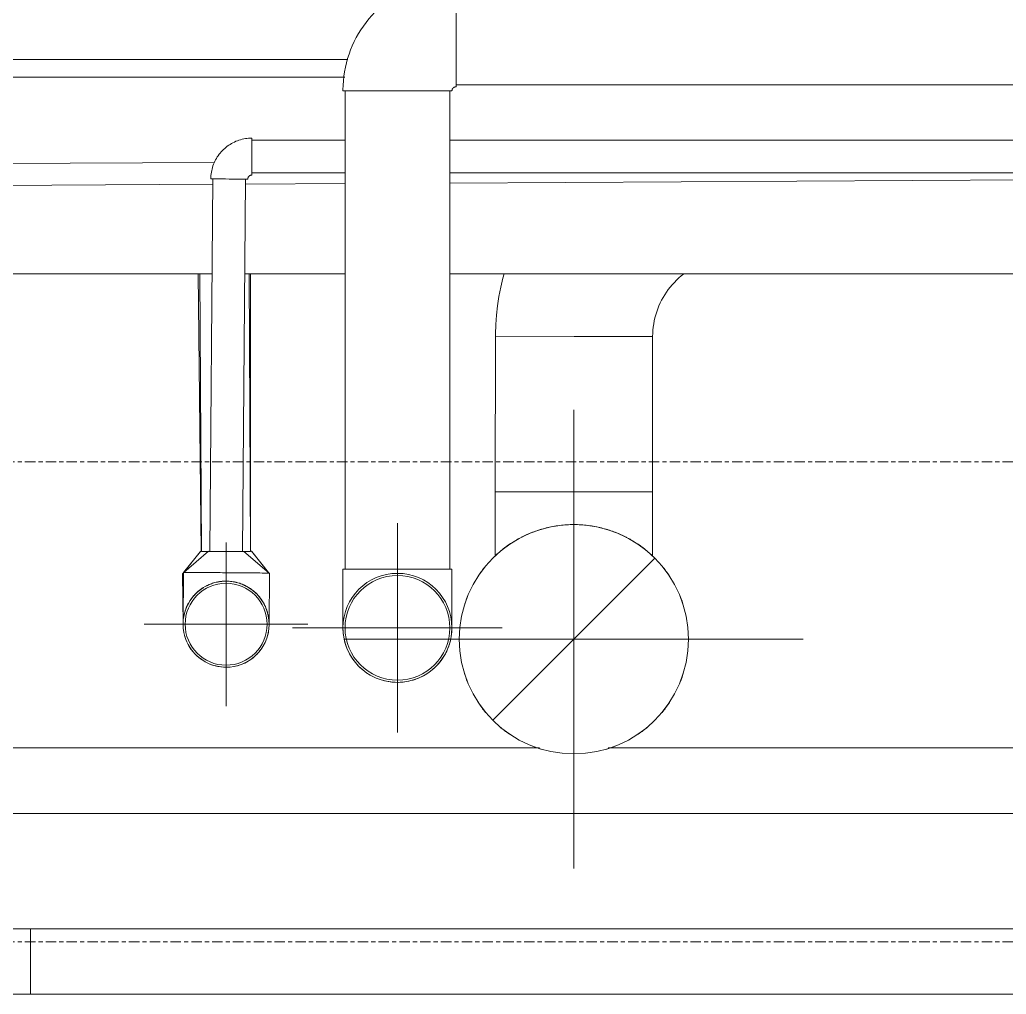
# Model space of a CAD drawing. Header units: centimetres. Extents: x -11896 to 2794, y -437 to 1921.
# Drawn here: x 427.2 to 577.8, y 507.5 to 656.3 of the extents above; entities that cross this region are included whole.
import ezdxf

# ---------------------------------------------------------------- set-up
doc = ezdxf.new("R2010")
doc.units = ezdxf.units.CM
doc.linetypes.add('Centre', pattern=[3.175, 0.635, -0.475, 1.59, -0.475])
for name, color, linetype, lineweight in [('A-FLOR-LEVL', 7, 'Continuous', 9), ('E-CABL-TRAY', 7, 'Continuous', 9), ('M-HVAC-DUCT', 7, 'Continuous', 9), ('M-HVAC-DUCT-CNTR', 7, 'Continuous', 9), ('P-PIPE', 7, 'Continuous', 9), ('P-PIPE-CNTR', 7, 'Continuous', 9)]:
    doc.layers.add(name, color=color, linetype=linetype, lineweight=lineweight)
doc.layers.add('M-HVAC-DUCT-ANNO', color=7, linetype='Continuous', lineweight=9, true_color=0x007f00)

# ---------------------------------------------------------------- blocks, each defined once
blk = doc.blocks.new('Cobre - Codo - CO - Codo-1456608-Sección 2-2')
at = {"layer": 'P-PIPE', "color": 6, "true_color": 0xff00ff}
for p, q in [((-965.83, 572.43), (-974.15, 572.43)), ((-957.51, 572.43), (-965.83, 572.43))]:
    blk.add_line(p, q, dxfattribs=at)
at = {"layer": 'P-PIPE', "color": 6, "true_color": 0xff00ff, "flags": 128}
for points in [[(-974.15, 563.47), (-974.15, 563.48), (-974.15, 563.5), (-974.15, 563.54), (-974.15, 563.59), (-974.15, 563.65), (-974.15, 563.73), (-974.15, 563.82), (-974.15, 563.93), (-974.15, 564.05), (-974.15, 564.18), (-974.15, 564.33), (-974.15, 564.48), (-974.15, 564.66), (-974.15, 564.84), (-974.15, 565.04), (-974.15, 565.24), (-974.15, 565.46), (-974.15, 565.7), (-974.15, 565.94), (-974.15, 566.19), (-974.15, 566.45), (-974.15, 566.72), (-974.15, 567), (-974.15, 567.29), (-974.15, 567.59), (-974.15, 567.89), (-974.15, 568.21), (-974.15, 568.53), (-974.15, 568.85), (-974.15, 569.18), (-974.15, 569.52), (-974.15, 569.86), (-974.15, 570.21), (-974.15, 570.55), (-974.15, 570.91), (-974.15, 571.26), (-974.15, 571.62), (-974.15, 571.97), (-974.15, 572.33), (-974.15, 572.43)], [(-957.51, 572.43), (-957.51, 572.07), (-957.51, 571.71), (-957.51, 571.36), (-957.51, 571), (-957.51, 570.65), (-957.51, 570.3), (-957.51, 569.95), (-957.51, 569.61), (-957.51, 569.27), (-957.51, 568.94), (-957.51, 568.61), (-957.51, 568.29), (-957.51, 567.98), (-957.51, 567.67), (-957.51, 567.37), (-957.51, 567.08), (-957.51, 566.8), (-957.51, 566.52), (-957.51, 566.26), (-957.51, 566), (-957.51, 565.76), (-957.51, 565.53), (-957.51, 565.3), (-957.51, 565.09), (-957.51, 564.89), (-957.51, 564.7), (-957.51, 564.53), (-957.51, 564.37), (-957.51, 564.22), (-957.51, 564.08), (-957.51, 563.96), (-957.51, 563.85), (-957.51, 563.75), (-957.51, 563.67), (-957.51, 563.6), (-957.51, 563.55), (-957.51, 563.51), (-957.51, 563.48), (-957.51, 563.47), (-957.51, 563.47)], [(-965.83, 555.15), (-966.17, 555.16), (-966.5, 555.18), (-966.83, 555.21), (-967.16, 555.26), (-967.49, 555.32), (-967.81, 555.39), (-968.13, 555.48), (-968.45, 555.58), (-968.76, 555.69), (-969.07, 555.81), (-969.38, 555.95), (-969.67, 556.09), (-969.97, 556.25), (-970.25, 556.42), (-970.53, 556.61), (-970.8, 556.8), (-971.06, 557), (-971.32, 557.22), (-971.56, 557.44), (-971.8, 557.68), (-972.03, 557.92), (-972.25, 558.17), (-972.45, 558.43), (-972.65, 558.7), (-972.83, 558.98), (-973.01, 559.26), (-973.17, 559.55), (-973.32, 559.85), (-973.46, 560.15), (-973.59, 560.46), (-973.7, 560.77), (-973.8, 561.09), (-973.89, 561.41), (-973.97, 561.73), (-974.03, 562.06), (-974.08, 562.39), (-974.12, 562.72), (-974.14, 563.05), (-974.15, 563.38), (-974.15, 563.47)], [(-957.51, 563.47), (-957.52, 563.14), (-957.54, 562.81), (-957.57, 562.48), (-957.62, 562.15), (-957.68, 561.82), (-957.75, 561.5), (-957.84, 561.17), (-957.93, 560.86), (-958.05, 560.54), (-958.17, 560.23), (-958.3, 559.93), (-958.45, 559.63), (-958.61, 559.34), (-958.78, 559.05), (-958.97, 558.77), (-959.16, 558.5), (-959.36, 558.24), (-959.58, 557.99), (-959.8, 557.74), (-960.04, 557.5), (-960.28, 557.28), (-960.53, 557.06), (-960.79, 556.85), (-961.06, 556.66), (-961.34, 556.47), (-961.62, 556.3), (-961.91, 556.13), (-962.21, 555.98), (-962.51, 555.84), (-962.82, 555.72), (-963.13, 555.6), (-963.45, 555.5), (-963.77, 555.41), (-964.09, 555.34), (-964.42, 555.27), (-964.75, 555.22), (-965.08, 555.19), (-965.41, 555.16), (-965.74, 555.15), (-965.83, 555.15)]]:
    blk.add_lwpolyline(points, dxfattribs=at)
at = {"layer": 'P-PIPE', "color": 6, "true_color": 0xff00ff}
for start, end in [(90, 180), (0, 90), (180, 270), (270, 0)]:
    blk.add_arc((-965.83, 563.47), 8.32, start, end, dxfattribs=at)
blk = doc.blocks.new('Cobre - Codo - CO - Codo-V96-Sección 2-2')
at = {"layer": 'P-PIPE', "color": 6, "true_color": 0xff00ff}
for p, q in [((-956.88, 654.39), (-956.88, 662.71)), ((-956.88, 646.07), (-956.88, 654.39)), ((-956.88, 646.07), (-956.88, 646.35)), ((-974.15, 645.43), (-965.83, 645.43)), ((-965.83, 645.43), (-957.51, 645.43)), ((-957.8, 645.43), (-957.51, 645.43))]:
    blk.add_line(p, q, dxfattribs=at)
at = {"layer": 'P-PIPE', "color": 6, "true_color": 0xff00ff, "flags": 128}
for points in [[(-956.88, 662.71), (-957.57, 662.69), (-958.26, 662.65), (-958.95, 662.58), (-959.63, 662.49), (-960.31, 662.36), (-960.98, 662.21), (-961.65, 662.04), (-962.31, 661.83), (-962.96, 661.6), (-963.6, 661.34), (-964.24, 661.06), (-964.85, 660.76), (-965.46, 660.42), (-966.05, 660.07), (-966.63, 659.69), (-967.19, 659.29), (-967.74, 658.87), (-968.27, 658.42), (-968.78, 657.95), (-969.27, 657.47), (-969.74, 656.96), (-970.19, 656.44), (-970.62, 655.9), (-971.03, 655.34), (-971.41, 654.77), (-971.78, 654.18), (-972.11, 653.58), (-972.43, 652.96), (-972.72, 652.33), (-972.98, 651.69), (-973.22, 651.04), (-973.43, 650.39), (-973.61, 649.72), (-973.77, 649.05), (-973.9, 648.37), (-974, 647.69), (-974.08, 647), (-974.13, 646.31), (-974.15, 645.62), (-974.15, 645.43)], [(-957.51, 645.43), (-957.51, 645.46), (-957.51, 645.48), (-957.51, 645.51), (-957.5, 645.53), (-957.5, 645.56), (-957.49, 645.58), (-957.49, 645.61), (-957.48, 645.63), (-957.47, 645.66), (-957.46, 645.68), (-957.45, 645.7), (-957.44, 645.73), (-957.43, 645.75), (-957.42, 645.77), (-957.4, 645.79), (-957.39, 645.81), (-957.37, 645.83), (-957.35, 645.85), (-957.34, 645.87), (-957.32, 645.89), (-957.3, 645.91), (-957.28, 645.92), (-957.26, 645.94), (-957.24, 645.95), (-957.22, 645.97), (-957.2, 645.98), (-957.18, 645.99), (-957.15, 646), (-957.13, 646.02), (-957.11, 646.02), (-957.08, 646.03), (-957.06, 646.04), (-957.04, 646.05), (-957.01, 646.05), (-956.99, 646.06), (-956.96, 646.06), (-956.94, 646.07), (-956.91, 646.07), (-956.88, 646.07), (-956.88, 646.07)]]:
    blk.add_lwpolyline(points, dxfattribs=at)
blk = doc.blocks.new('M_Transition - Generic - Standard-1396335-Sección 2-2')
at = {"layer": 'P-PIPE', "color": 6, "true_color": 0xff00ff}
for p, q in [((-995.86, 575.12), (-995.9, 575.12)), ((-985.53, 571.93), (-988.08, 575.12))]:
    blk.add_line(p, q, dxfattribs=at)
blk = doc.blocks.new('Cobre - Codo - CO - Codo-1456616-Sección 2-2')
at = {"layer": 'P-PIPE', "color": 6, "true_color": 0xff00ff}
for p, q in [((-988.05, 635.42), (-988.05, 638.23)), ((-988.05, 632.59), (-988.05, 635.42)), ((-988.05, 632.59), (-988.05, 632.9))]:
    blk.add_line(p, q, dxfattribs=at)
at = {"layer": 'P-PIPE', "color": 6, "true_color": 0xff00ff, "flags": 128}
for points in [[(-988.05, 638.23), (-988.3, 638.23), (-988.55, 638.21), (-988.8, 638.19), (-989.05, 638.15), (-989.3, 638.11), (-989.54, 638.05), (-989.78, 637.99), (-990.02, 637.91), (-990.26, 637.83), (-990.49, 637.74), (-990.72, 637.63), (-990.95, 637.52), (-991.17, 637.4), (-991.38, 637.27), (-991.59, 637.14), (-991.8, 636.99), (-992, 636.84), (-992.19, 636.67), (-992.37, 636.5), (-992.55, 636.33), (-992.72, 636.14), (-992.89, 635.95), (-993.04, 635.76), (-993.19, 635.55), (-993.33, 635.35), (-993.46, 635.13), (-993.59, 634.91), (-993.7, 634.69), (-993.8, 634.46), (-993.9, 634.23), (-993.99, 633.99), (-994.06, 633.76), (-994.13, 633.51), (-994.19, 633.27), (-994.23, 633.02), (-994.27, 632.77), (-994.3, 632.53), (-994.32, 632.27), (-994.33, 632.02), (-994.33, 632.01)], [(-988.69, 631.96), (-988.69, 631.99), (-988.68, 632.01), (-988.68, 632.04), (-988.68, 632.06), (-988.67, 632.09), (-988.67, 632.11), (-988.66, 632.14), (-988.65, 632.16), (-988.64, 632.18), (-988.63, 632.21), (-988.62, 632.23), (-988.61, 632.25), (-988.6, 632.28), (-988.59, 632.3), (-988.57, 632.32), (-988.56, 632.34), (-988.54, 632.36), (-988.52, 632.38), (-988.51, 632.4), (-988.49, 632.42), (-988.47, 632.43), (-988.45, 632.45), (-988.43, 632.46), (-988.41, 632.48), (-988.39, 632.49), (-988.37, 632.51), (-988.35, 632.52), (-988.32, 632.53), (-988.3, 632.54), (-988.28, 632.55), (-988.25, 632.56), (-988.23, 632.57), (-988.2, 632.57), (-988.18, 632.58), (-988.15, 632.58), (-988.13, 632.59), (-988.1, 632.59), (-988.08, 632.59), (-988.05, 632.59), (-988.05, 632.59)]]:
    blk.add_lwpolyline(points, dxfattribs=at)
at = {"layer": 'P-PIPE', "color": 6, "true_color": 0xff00ff}
for start_param, end_param in [(4.712409, 6.283185), (0.261819, 0.471521), (4.450609, 4.712409), (3.141612, 4.43541), (2.670111, 3.141593)]:
    blk.add_ellipse((-991.51, 631.98), major_axis=(-2.82, 0.02), ratio=0.002472, start_param=start_param, end_param=end_param, dxfattribs=at)
blk = doc.blocks.new('Cobre - Tee - CO - Tee-1398834-Sección 2-2')
at = {"layer": 'P-PIPE', "color": 6, "true_color": 0xff00ff}
for p, q in [((-998.49, 571.92), (-998.56, 564.08)), ((-985.42, 563.98), (-985.35, 571.82))]:
    blk.add_line(p, q, dxfattribs=at)
for start, end in [(89.5407, 179.5407), (359.5407, 89.5407), (179.5407, 269.5407), (269.5407, 359.5407)]:
    blk.add_arc((-991.99, 564.03), 6.57, start, end, dxfattribs=at)
for start_param, end_param in [(5.894356, 6.283185), (5.104769, 5.888628), (4.712389, 5.101218), (4.32356, 4.712389), (3.53615, 4.320009), (3.141593, 3.530422)]:
    blk.add_ellipse((-991.92, 571.87), major_axis=(-6.57, 0.05), ratio=0.002472, start_param=start_param, end_param=end_param, dxfattribs=at)
for points, knots in [([(-995.41, 569.64), (-995.41, 569.64), (-995.5, 569.58), (-995.68, 569.47), (-995.92, 569.29), (-996.16, 569.11), (-996.38, 568.92), (-996.6, 568.71), (-996.83, 568.47), (-997.06, 568.21), (-997.27, 567.94), (-997.44, 567.7), (-997.53, 567.56), (-997.56, 567.51)], [0.3039924, 0.3039924, 0.3039924, 0.3039924, 0.3055556, 0.3333333, 0.3611111, 0.3888889, 0.4166667, 0.4444444, 0.4791667, 0.5138889, 0.5486111, 0.5833333, 0.6027083, 0.6027083, 0.6027083, 0.6027083]), ([(-993.95, 570.3), (-993.95, 570.3), (-994.06, 570.26), (-994.28, 570.19), (-994.58, 570.07), (-994.83, 569.96), (-994.97, 569.89), (-995.02, 569.86)], [0.1653716, 0.1653716, 0.1653716, 0.1653716, 0.16666667, 0.19444444, 0.22222222, 0.25, 0.26415391, 0.26415391, 0.26415391, 0.26415391]), ([(-991.93, 570.6), (-992.4, 570.6), (-992.93, 570.55), (-993.44, 570.44), (-993.51, 570.42)], [0, 0, 0, 0, 0.1111111, 0.1274663, 0.1274663, 0.1274663, 0.1274663]), ([(-990.37, 570.4), (-990.43, 570.41), (-990.94, 570.53), (-991.46, 570.6), (-991.93, 570.6)], [0.8725337, 0.8725337, 0.8725337, 0.8725337, 0.8888889, 1, 1, 1, 1]), ([(-988.87, 569.81), (-988.91, 569.84), (-989.06, 569.91), (-989.3, 570.03), (-989.6, 570.15), (-989.81, 570.23), (-989.92, 570.27), (-989.93, 570.27)], [0.73584609, 0.73584609, 0.73584609, 0.73584609, 0.75, 0.77777778, 0.80555556, 0.83333333, 0.8346284, 0.8346284, 0.8346284, 0.8346284]), ([(-986.36, 567.42), (-986.44, 567.55), (-986.61, 567.82), (-986.93, 568.24), (-987.31, 568.65), (-987.66, 568.98), (-987.97, 569.23), (-988.21, 569.41), (-988.38, 569.52), (-988.48, 569.58), (-988.48, 569.59)], [0.3972917, 0.3972917, 0.3972917, 0.3972917, 0.4444444, 0.5, 0.5555556, 0.6111111, 0.6388889, 0.6666667, 0.6944444, 0.6960076, 0.6960076, 0.6960076, 0.6960076]), ([(-997.72, 567.23), (-997.75, 567.19), (-997.88, 566.95), (-998.09, 566.5), (-998.23, 566.08), (-998.3, 565.87)], [0.6360009, 0.6360009, 0.6360009, 0.6360009, 0.6527778, 0.7222222, 0.7974953, 0.7974953, 0.7974953, 0.7974953]), ([(-985.65, 565.77), (-985.67, 565.82), (-985.78, 566.2), (-985.95, 566.66), (-986.16, 567.06), (-986.2, 567.14)], [0.2030271, 0.2030271, 0.2030271, 0.2030271, 0.2222222, 0.3333333, 0.3639991, 0.3639991, 0.3639991, 0.3639991]), ([(-998.36, 565.63), (-998.39, 565.52), (-998.5, 565.01), (-998.55, 564.49), (-998.56, 564.08)], [0.824553, 0.824553, 0.824553, 0.824553, 0.8611111, 1, 1, 1, 1]), ([(-985.42, 563.98), (-985.42, 564.3), (-985.45, 564.79), (-985.54, 565.28), (-985.57, 565.44)], [0, 0, 0, 0, 0.1111111, 0.1649307, 0.1649307, 0.1649307, 0.1649307])]:
    blk.add_open_spline(points, degree=3, knots=knots, dxfattribs=at)
blk = doc.blocks.new('M_Transition - Generic - Standard-1398841-Sección 2-2')
at = {"layer": 'P-PIPE', "color": 6, "true_color": 0xff00ff}
for p, q in [((-994.66, 575.15), (-998.43, 571.92)), ((-985.42, 571.82), (-989.26, 575.1))]:
    blk.add_line(p, q, dxfattribs=at)
for start_param, end_param in [(4.712389, 6.597345), (2.827513, 4.712389)]:
    blk.add_ellipse((-991.96, 575.12), major_axis=(-2.7, 0.02), ratio=0.002472, start_param=start_param, end_param=end_param, dxfattribs=at)
blk = doc.blocks.new('Cobre - Tee - CO - Tee-1396110-Sección 2-2')
at = {"layer": 'P-PIPE', "color": 6, "true_color": 0xff00ff}
blk.add_line((-998.6, 571.83), (-998.56, 563.99), dxfattribs=at)
for start, end in [(121.4806, 123.8286), (90.7086, 92.9534), (75.9346, 77.9628), (61.9223, 63.2763), (135.775, 139.6535), (45.3047, 48.8725), (151.1419, 155.6674), (31.5104, 34.7108), (15.775, 20.7341), (167.5685, 171.801), (1.0052, 6.8726), (180.3047, 187.9771), (195.3047, 204.1156), (345.3047, 353.0487), (210.3047, 220.1389), (315.3047, 325.1962), (330.3047, 339.1823), (225.3047, 235.9772), (270.3047, 311.0212), (240.3047, 270.3047)]:
    blk.add_arc((-991.99, 564.02), 6.57, start, end, dxfattribs=at)
for points, knots in [([(-995.82, 569.36), (-995.88, 569.32), (-996.02, 569.22), (-996.23, 569.05), (-996.37, 568.92), (-996.44, 568.85)], [0.34064605, 0.34064605, 0.34064605, 0.34064605, 0.36111111, 0.38888889, 0.41666667, 0.41666667, 0.41666667, 0.41666667]), ([(-995.48, 569.59), (-995.49, 569.58), (-995.58, 569.53), (-995.67, 569.47), (-995.75, 569.41)], [0.30388288, 0.30388288, 0.30388288, 0.30388288, 0.30555556, 0.33333333, 0.33333333, 0.33333333, 0.33333333]), ([(-994.66, 570.02), (-994.76, 569.98), (-994.87, 569.93), (-994.98, 569.87), (-994.99, 569.87)], [0.22222222, 0.22222222, 0.22222222, 0.22222222, 0.25, 0.25371682, 0.25371682, 0.25371682, 0.25371682]), ([(-994.03, 570.27), (-994.04, 570.27), (-994.15, 570.23), (-994.36, 570.15), (-994.56, 570.07), (-994.66, 570.02)], [0.16529092, 0.16529092, 0.16529092, 0.16529092, 0.16666667, 0.19444444, 0.22222222, 0.22222222, 0.22222222, 0.22222222]), ([(-989.38, 570.05), (-989.48, 570.1), (-989.64, 570.16), (-989.8, 570.22), (-989.87, 570.24)], [0.77777778, 0.77777778, 0.77777778, 0.77777778, 0.80555556, 0.82211104, 0.82211104, 0.82211104, 0.82211104]), ([(-988.94, 569.85), (-988.99, 569.87), (-989.13, 569.94), (-989.28, 570.01), (-989.38, 570.05)], [0.73598117, 0.73598117, 0.73598117, 0.73598117, 0.75, 0.77777778, 0.77777778, 0.77777778, 0.77777778]), ([(-987.38, 568.7), (-987.51, 568.84), (-987.73, 569.03), (-988.04, 569.27), (-988.2, 569.39), (-988.28, 569.45)], [0.5555556, 0.5555556, 0.5555556, 0.5555556, 0.6111111, 0.6388889, 0.6666667, 0.6666667, 0.6666667, 0.6666667]), ([(-997.36, 567.8), (-997.41, 567.73), (-997.48, 567.63), (-997.54, 567.54), (-997.55, 567.52)], [0.55555556, 0.55555556, 0.55555556, 0.55555556, 0.58333333, 0.59130722, 0.59130722, 0.59130722, 0.59130722]), ([(-996.65, 568.65), (-996.73, 568.57), (-996.89, 568.4), (-997.12, 568.13), (-997.26, 567.94), (-997.34, 567.83), (-997.35, 567.82)], [0.4444444, 0.4444444, 0.4444444, 0.4444444, 0.4791667, 0.5138889, 0.5486111, 0.5535547, 0.5535547, 0.5535547, 0.5535547]), ([(-986.66, 567.86), (-986.76, 568.01), (-986.93, 568.22), (-987.11, 568.42), (-987.17, 568.49)], [0.44444444, 0.44444444, 0.44444444, 0.44444444, 0.5, 0.52633968, 0.52633968, 0.52633968, 0.52633968]), ([(-998.01, 566.64), (-998.04, 566.57), (-998.14, 566.35), (-998.21, 566.13), (-998.26, 565.98)], [0.6965731, 0.6965731, 0.6965731, 0.6965731, 0.72222222, 0.77424952, 0.77424952, 0.77424952, 0.77424952]), ([(-997.77, 567.15), (-997.79, 567.1), (-997.83, 567.03), (-997.87, 566.95), (-997.89, 566.92)], [0.6358825, 0.6358825, 0.6358825, 0.6358825, 0.65277778, 0.66396368, 0.66396368, 0.66396368, 0.66396368]), ([(-998.4, 565.44), (-998.42, 565.36), (-998.45, 565.22), (-998.47, 565.08), (-998.48, 565.01)], [0.83618329, 0.83618329, 0.83618329, 0.83618329, 0.86111111, 0.88446396, 0.88446396, 0.88446396, 0.88446396])]:
    blk.add_open_spline(points, degree=3, knots=knots, dxfattribs=at)
for points in [[(-992.02, 570.59), (-992.49, 570.59), (-992.95, 570.54), (-993.4, 570.44)], [(-990.73, 570.47), (-990.99, 570.52), (-991.26, 570.56), (-991.53, 570.58)], [(-990.45, 570.41), (-990.52, 570.43), (-990.58, 570.44), (-990.65, 570.45)], [(-988.28, 569.45), (-988.35, 569.49), (-988.41, 569.53), (-988.48, 569.58)], [(-986.4, 567.48), (-986.48, 567.61), (-986.56, 567.73), (-986.65, 567.85)], [(-986.11, 566.96), (-986.14, 567.02), (-986.17, 567.08), (-986.21, 567.14)], [(-985.73, 566.01), (-985.83, 566.32), (-985.95, 566.63), (-986.1, 566.94)], [(-985.67, 565.84), (-985.69, 565.89), (-985.7, 565.94), (-985.72, 565.99)], [(-985.43, 564.47), (-985.45, 564.65), (-985.46, 564.83), (-985.49, 565.01)], [(-998.54, 564.56), (-998.55, 564.43), (-998.55, 564.3), (-998.56, 564.18)]]:
    blk.add_open_spline(points, degree=3, dxfattribs=at)
blk = doc.blocks.new('M_Transition - Generic - Standard-1399068-Sección 2-2')
at = {"layer": 'P-PIPE', "color": 6, "true_color": 0xff00ff}
for p, q in [((-998.47, 571.92), (-995.91, 575.1)), ((-995.83, 575.1), (-995.91, 575.1)), ((-994.66, 575.11), (-995.75, 575.1)), ((-988.26, 575.14), (-989.37, 575.14)), ((-988.1, 575.15), (-988.18, 575.14)), ((-985.52, 571.9), (-988.1, 575.15))]:
    blk.add_line(p, q, dxfattribs=at)
blk = doc.blocks.new('Cobre - Tee - CO - Tee-1399428-Sección 2-2')
at = {"layer": 'P-PIPE', "color": 6, "true_color": 0xff00ff}
blk.add_line((-998.64, 571.79), (-998.56, 563.95), dxfattribs=at)
blk = doc.blocks.new('M_Transition - Generic - Standard-1399435-Sección 2-2')
at = {"layer": 'P-PIPE', "color": 6, "true_color": 0xff00ff}
blk.add_line((-998.56, 571.83), (-995.93, 575.08), dxfattribs=at)
blk.add_ellipse((-992.02, 575.12), major_axis=(3.91, 0.04), ratio=0.001861, start_param=0.001438, end_param=0.14143, dxfattribs=at)
blk = doc.blocks.new('EPC_Codo 90_ - Codo 90_-V114-Sección 2-2')
at = {"layer": 'E-CABL-TRAY'}
for p, q in [((-1049.85, 517.53), (-1029.85, 517.53)), ((-1021.85, 517.53), (-1029.85, 517.53)), ((-1021.85, 517.53), (-1021.85, 507.53)), ((-1029.85, 507.53), (-1049.85, 507.53)), ((-1029.85, 507.53), (-1021.85, 507.53))]:
    blk.add_line(p, q, dxfattribs=at)
blk = doc.blocks.new('M_Round Tee - Standard-1418344-Sección 2-2')
at = {"layer": 'M-HVAC-DUCT', "color": 6, "true_color": 0xff00ff}
for p, q in [((-950.9, 584.23), (-950.9, 574.47)), ((-938.9, 584.23), (-950.9, 584.23)), ((-935.79, 584.23), (-938.9, 584.23)), ((-932.9, 584.23), (-935.79, 584.23)), ((-930.41, 584.23), (-932.9, 584.23)), ((-928.51, 584.23), (-930.41, 584.23)), ((-927.31, 584.23), (-928.51, 584.23)), ((-926.9, 584.23), (-927.31, 584.23)), ((-926.9, 574.47), (-926.9, 584.23))]:
    blk.add_line(p, q, dxfattribs=at)
for points, knots in [([(-947.54, 576.94), (-947.5, 576.97), (-947.34, 577.06), (-947.05, 577.22), (-946.67, 577.41), (-946.28, 577.6), (-945.73, 577.85), (-945.01, 578.14), (-944.24, 578.4), (-943.76, 578.54), (-943.6, 578.59)], [0.4898015, 0.4898015, 0.4898015, 0.4898015, 0.5, 0.5277778, 0.5555556, 0.5833333, 0.6111111, 0.6666667, 0.7222222, 0.7504771, 0.7504771, 0.7504771, 0.7504771]), ([(-943.35, 578.65), (-943.27, 578.68), (-942.54, 578.86), (-941.07, 579.14), (-939.63, 579.23), (-938.9, 579.23)], [0.7646913, 0.7646913, 0.7646913, 0.7646913, 0.7777778, 0.8888889, 1, 1, 1, 1]), ([(-938.9, 579.23), (-938.17, 579.23), (-936.72, 579.14), (-935.26, 578.86), (-934.52, 578.68), (-934.45, 578.65)], [0, 0, 0, 0, 0.1111111, 0.2222222, 0.2353139, 0.2353139, 0.2353139, 0.2353139]), ([(-934.2, 578.59), (-934.03, 578.54), (-933.55, 578.4), (-932.78, 578.14), (-931.92, 577.79), (-931.25, 577.47), (-930.74, 577.22), (-930.46, 577.06), (-930.29, 576.97), (-930.25, 576.94)], [0.2495297, 0.2495297, 0.2495297, 0.2495297, 0.2777778, 0.3333333, 0.3888889, 0.4444444, 0.4722222, 0.5, 0.5102351, 0.5102351, 0.5102351, 0.5102351]), ([(-950.9, 574.47), (-950.9, 574.47), (-950.86, 574.51), (-950.72, 574.63), (-950.48, 574.85), (-950.21, 575.09), (-949.95, 575.29), (-949.74, 575.47), (-949.51, 575.65), (-949.26, 575.83), (-949, 576.02), (-948.71, 576.22), (-948.41, 576.42), (-948.1, 576.62), (-947.88, 576.75), (-947.76, 576.82)], [0, 0, 0, 0, 0.0555556, 0.1111111, 0.1666667, 0.2222222, 0.25, 0.2777778, 0.3055556, 0.3333333, 0.3611111, 0.3888889, 0.4166667, 0.4444444, 0.4722222, 0.4722222, 0.4722222, 0.4722222]), ([(-930.03, 576.82), (-929.92, 576.75), (-929.7, 576.62), (-929.38, 576.42), (-928.98, 576.15), (-928.62, 575.89), (-928.28, 575.65), (-928.05, 575.47), (-927.84, 575.29), (-927.65, 575.14), (-927.48, 574.99), (-927.28, 574.81), (-927.08, 574.63), (-926.93, 574.51), (-926.9, 574.47), (-926.9, 574.47)], [0.5277778, 0.5277778, 0.5277778, 0.5277778, 0.5555556, 0.5833333, 0.6111111, 0.6666667, 0.6944444, 0.7222222, 0.75, 0.7777778, 0.8055556, 0.8333333, 0.8888889, 0.9444444, 1, 1, 1, 1])]:
    blk.add_open_spline(points, degree=3, knots=knots, dxfattribs=at)
blk = doc.blocks.new('M_Round Elbow - 1 D-1418389-Sección 2-2')
at = {"layer": 'M-HVAC-DUCT', "color": 6, "true_color": 0xff00ff}
for p, q in [((-950.87, 607.98), (-938.87, 607.96)), ((-938.87, 607.96), (-926.87, 607.95))]:
    blk.add_line(p, q, dxfattribs=at)
at = {"layer": 'M-HVAC-DUCT', "color": 6, "true_color": 0xff00ff, "flags": 128}
for points in [[(-949.56, 617.53), (-949.74, 616.86), (-950.07, 615.46), (-950.34, 614.05), (-950.56, 612.63), (-950.72, 611.19), (-950.82, 609.76), (-950.86, 608.32), (-950.87, 607.98)], [(-926.87, 607.95), (-926.86, 608.43), (-926.83, 608.9), (-926.78, 609.38), (-926.71, 609.86), (-926.62, 610.33), (-926.52, 610.8), (-926.39, 611.26), (-926.25, 611.72), (-926.09, 612.17), (-925.91, 612.62), (-925.72, 613.06), (-925.5, 613.49), (-925.27, 613.91), (-925.03, 614.32), (-924.76, 614.72), (-924.48, 615.11), (-924.19, 615.49), (-923.88, 615.85), (-923.55, 616.21), (-923.22, 616.55), (-922.86, 616.88), (-922.5, 617.19), (-922.12, 617.49)]]:
    blk.add_lwpolyline(points, dxfattribs=at)
blk = doc.blocks.new('PQ_RVR_MEP-01_ZZ_ZZ_MO_T_A_rvt-2-Sección 2-2')
at = {"layer": 'E-CABL-TRAY'}
for p, q in [((-944.16, 545.13), (-1099.02, 545.13)), ((-841.93, 545.13), (-933.64, 545.13)), ((-780.09, 535.13), (-1099.02, 535.13)), ((-1021.85, 507.53), (-1021.85, 517.53)), ((-812.35, 517.53), (-1021.85, 517.53)), ((-812.35, 507.53), (-1021.85, 507.53))]:
    blk.add_line(p, q, dxfattribs=at)
at = {"layer": 'M-HVAC-DUCT', "color": 6, "true_color": 0xff00ff}
for p, q in [((-973.42, 650.22), (-1084.02, 650.22)), ((-973.88, 647.53), (-1086.49, 647.53)), ((-1082.07, 617.53), (-994.12, 617.53)), ((-989.14, 617.53), (-973.83, 617.53)), ((-957.83, 617.53), (-864.49, 617.53)), ((-950.87, 607.98), (-950.9, 584.25)), ((-938.87, 607.96), (-950.87, 607.98)), ((-926.87, 607.95), (-938.87, 607.96)), ((-926.9, 584.21), (-926.87, 607.95)), ((-950.9, 584.25), (-942, 584.23)), ((-942, 584.23), (-938.9, 584.23)), ((-938.9, 584.23), (-935.79, 584.23)), ((-935.79, 584.23), (-926.9, 584.21))]:
    blk.add_line(p, q, dxfattribs=at)
at = {"layer": 'M-HVAC-DUCT-ANNO', "color": 6, "true_color": 0xff00ff}
blk.add_line((-926.52, 574.1), (-951.27, 549.36), dxfattribs=at)
for start, end in [(0, 180), (106.6513, 107.3971), (72.6027, 73.3487), (108.5029, 112.0128), (67.9872, 71.4973), (126.061, 129.6198), (123.4073, 125.9046), (54.0949, 56.5927), (50.3802, 53.9393), (140.3802, 146.5927), (33.4073, 39.6198), (157.9872, 163.3487), (16.6513, 22.0128), (180, 0), (196.6513, 202.0128), (337.9872, 343.3487), (213.4073, 219.6198), (320.3802, 326.5927), (230.3802, 236.5927), (303.4073, 309.6198), (247.9872, 253.3487), (286.6513, 292.0128)]:
    blk.add_arc((-938.9, 561.73), 17.5, start, end, dxfattribs=at)
at = {"layer": 'M-HVAC-DUCT-CNTR', "color": 6, "true_color": 0xff00ff}
for p, q in [((-938.9, 526.73), (-938.9, 596.73)), ((-938.9, 526.73), (-938.9, 596.73)), ((-973.9, 561.73), (-903.9, 561.73)), ((-973.9, 561.73), (-903.9, 561.73))]:
    blk.add_line(p, q, dxfattribs=at)
at = {"layer": 'P-PIPE', "color": 6, "true_color": 0xff00ff}
for p, q in [((-956.88, 646.39), (-374.16, 646.39)), ((-973.83, 645.43), (-973.83, 572.43)), ((-957.83, 572.43), (-957.83, 645.43)), ((-973.83, 637.91), (-988.05, 637.91)), ((-561.93, 637.91), (-957.83, 637.91)), ((-993.75, 634.51), (-1081.41, 634.05)), ((-988.05, 632.91), (-973.83, 632.91)), ((-957.83, 632.91), (-561.93, 632.91)), ((-957.83, 631.37), (-668.9, 632.91)), ((-1081.39, 630.71), (-994.01, 631.18)), ((-994.01, 632), (-994.46, 575.14)), ((-989.46, 575.1), (-989.01, 631.96)), ((-989.01, 631.21), (-973.83, 631.29)), ((-996.24, 617.53), (-995.77, 575.1)), ((-995.98, 617.53), (-995.75, 575.1)), ((-988.25, 575.14), (-988.48, 617.53)), ((-988.24, 575.17), (-988.24, 617.53))]:
    blk.add_line(p, q, dxfattribs=at)
for centre, radius, start, end in [((-965.83, 563.47), 8, 0, 180), ((-991.99, 564.02), 6.25, 0, 180), ((-991.99, 564.02), 6.25, 180, 0), ((-965.83, 563.47), 8, 180, 0)]:
    blk.add_arc(centre, radius, start, end, dxfattribs=at)
at = {"layer": 'P-PIPE-CNTR', "color": 6, "true_color": 0xff00ff}
for p, q in [((-965.83, 547.47), (-965.83, 579.47)), ((-991.99, 551.52), (-991.99, 576.52)), ((-991.99, 551.52), (-991.99, 576.52)), ((-991.99, 551.52), (-991.99, 576.52)), ((-991.99, 551.52), (-991.99, 576.52)), ((-1004.49, 564.02), (-979.49, 564.02)), ((-1004.49, 564.02), (-979.49, 564.02)), ((-1004.49, 564.02), (-979.49, 564.02)), ((-1004.49, 564.02), (-979.49, 564.02)), ((-981.83, 563.47), (-949.83, 563.47))]:
    blk.add_line(p, q, dxfattribs=at)
at = {"layer": 'E-CABL-TRAY', "lineweight": 9}
blk.add_blockref('EPC_Codo 90_ - Codo 90_-V114-Sección 2-2', (0, 0), dxfattribs=at)
at = {"layer": 'M-HVAC-DUCT', "lineweight": 9}
for name in ['M_Round Elbow - 1 D-1418389-Sección 2-2', 'M_Round Tee - Standard-1418344-Sección 2-2']:
    blk.add_blockref(name, (0, 0), dxfattribs=at)
at = {"layer": 'P-PIPE', "lineweight": 9}
for name in ['Cobre - Codo - CO - Codo-V96-Sección 2-2', 'Cobre - Codo - CO - Codo-1456616-Sección 2-2', 'M_Transition - Generic - Standard-1399435-Sección 2-2', 'M_Transition - Generic - Standard-1399068-Sección 2-2', 'M_Transition - Generic - Standard-1398841-Sección 2-2', 'M_Transition - Generic - Standard-1396335-Sección 2-2', 'Cobre - Codo - CO - Codo-1456608-Sección 2-2', 'Cobre - Tee - CO - Tee-1399428-Sección 2-2', 'Cobre - Tee - CO - Tee-1396110-Sección 2-2', 'Cobre - Tee - CO - Tee-1398834-Sección 2-2']:
    blk.add_blockref(name, (0, 0), dxfattribs=at)

msp = doc.modelspace()

# ---------------------------------------------------------------- linework, layer by layer
at = {"layer": 'A-FLOR-LEVL', "color": 253, "linetype": 'Centre', "true_color": 0xaaaaaa}
for p, q in [((-4027.666, 588.801), (1679.934, 588.801)), ((-4027.666, 515.53), (1679.934, 515.53))]:
    msp.add_line(p, q, dxfattribs=at)

# ---------------------------------------------------------------- block references
at = {"lineweight": 5}
msp.add_blockref('PQ_RVR_MEP-01_ZZ_ZZ_MO_T_A_rvt-2-Sección 2-2', (1450.659, 0), dxfattribs=at)

doc.saveas('drawing.dxf')
